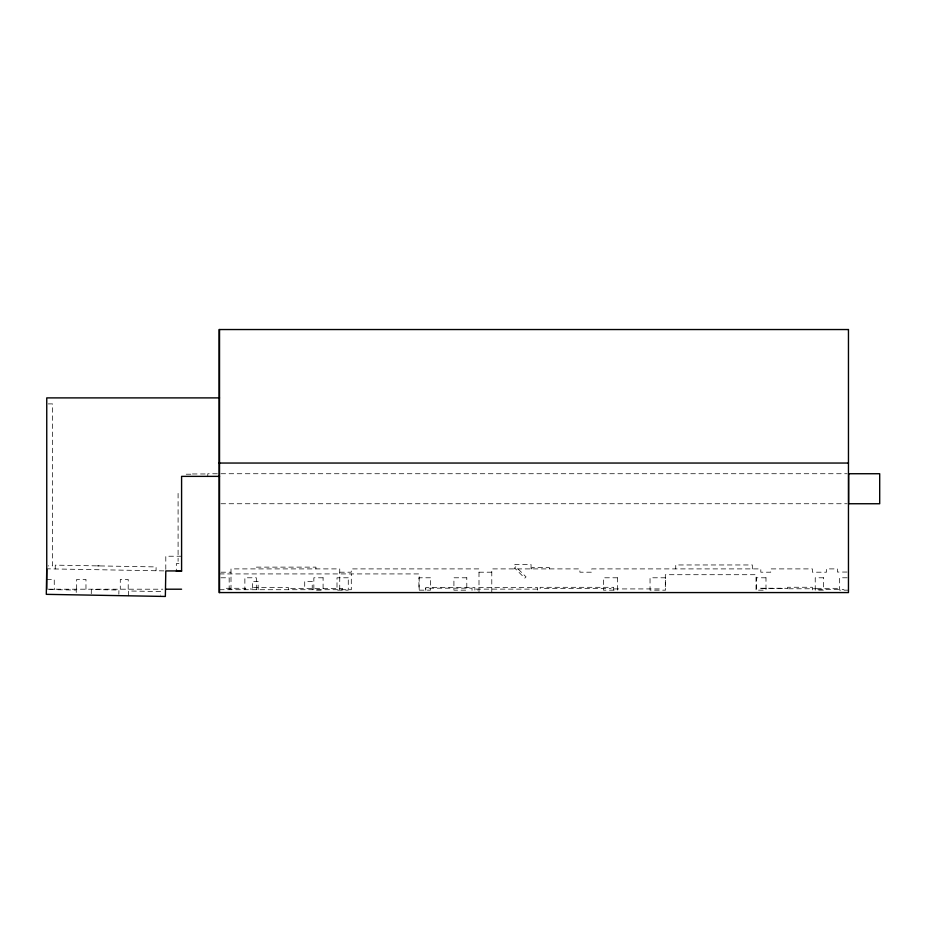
<?xml version="1.0" encoding="UTF-8"?>
<svg xmlns="http://www.w3.org/2000/svg" width="926" height="926" viewBox="0 0 926 926"><rect width="100%" height="100%" fill="white"/><g stroke="black" fill="none" stroke-linecap="round" stroke-linejoin="round"><path stroke-width="0.69" stroke-dasharray="4.63 3.47" d="M55.213 568.969L55.282 565.138L156.112 566.92L156.043 570.752M76.221 592.466L76.268 590.059L46.381 589.526M91.257 593.74L91.338 589.538L118.933 590.024L118.852 594.226M128.344 595.8L128.425 590.985L160.592 591.552L160.534 595.163M48.187 403.898L52.504 403.898L52.504 565.89L48.187 565.89M217.321 473.765L207.771 473.765L207.771 476.369M220.978 473.73L847.012 473.73M192.423 473.962L206.764 473.962M186.23 474.205L191.207 474.205M220.978 503.744L847.012 503.744M181.589 556.225L165.8 556.225L165.8 570.925L48.187 568.842M178.961 563.633L176.322 563.633L176.322 569.941M847.082 572.048L837.451 572.048L837.451 568.9L826.455 568.9L826.455 572.199L812.38 572.199L812.38 568.9L770.745 568.9L770.745 572.199L760.813 572.199L760.813 568.9L591.714 568.9L591.714 572.199L579.908 572.199L579.908 568.9L491.787 568.9L491.787 592.571M220.967 572.199L231.002 572.199M339.738 572.199L351.29 572.199L351.29 568.9L478.997 568.9L478.997 592.571M478.997 572.199L491.787 572.199M219.531 573.923L419.177 573.923L419.177 589.7M220.909 577.789L229.173 577.789L229.173 589.712M847.209 577.789L839.662 577.789L839.662 590.163L848.459 590.163M46.751 579.41L54.252 579.41L54.252 589.202M760.315 588.241L785.595 588.241M816.686 588.334L840.982 588.334M544.419 588.635L611.125 588.635M761.704 588.577L787.054 588.577M788.628 588.774L816.269 588.774M614.146 588.924L659.798 588.924M48.002 589.202L162.837 589.202M476.022 589.121L539.279 589.121M817.808 589.515L843.91 589.515M219.531 589.712L351.29 589.712L351.29 573.923M812.333 589.908L812.333 587.258L787.54 587.258L787.54 589.908M756.079 589.816L756.079 574.71L665.308 574.71L665.308 589.816M752.329 568.9L752.329 564.964L675.737 564.964L675.737 568.9M613.649 589.931L613.649 587.304L540.147 587.304L540.147 589.931M549.384 568.9L549.384 567.58L531.918 567.58L531.918 568.9M537.555 590.105L537.555 587.651L477.492 587.651L477.492 590.105M531.061 568.9L531.061 564.571L514.833 564.571L514.833 568.9M474.876 590.105L474.876 587.651L425.624 587.651L425.624 590.105M472.029 590.383L472.029 588.184L425.833 588.184L425.833 590.383M342.678 589.712L342.678 588.438L290.475 588.438L290.475 589.712M339.738 589.712L339.738 568.9L231.002 568.9L231.002 589.712M315.928 568.9L315.928 567.129L256.456 567.129L256.456 568.9M312.236 589.712L312.236 581.401L304.712 581.401L304.712 589.712M288.356 589.712L288.356 587.501L250.934 587.501L250.934 589.712M258.134 589.712L258.134 581.401L252.428 581.401L252.428 589.712M256.328 589.677L256.328 577.789L244.869 577.789L244.869 589.677M245.726 589.712L245.726 588.288L225.458 588.288L225.458 589.712M178.093 493.408L178.093 561.341M128.205 589.202L128.205 579.41L120.287 579.41L120.287 589.202M85.968 589.202L85.968 579.41L76.673 579.41L76.673 589.202M515.828 566.7L514.578 567.951L524.776 578.148L526.026 576.886L515.828 566.7M99.267 565.879L97.485 565.879L99.267 565.913M323.093 577.789L313.845 577.789L313.845 590.163L323.093 590.163L323.093 577.789M348.269 577.789L337.006 577.789L337.006 590.163L348.269 590.163L348.269 577.789M430.463 577.789L418.911 577.789L418.911 590.163L430.463 590.163L430.463 577.789M466.797 577.789L453.914 577.789L453.914 590.163L466.797 590.163L466.797 577.789M617.492 577.789L603.463 577.789L603.463 590.163L617.492 590.163L617.492 577.789M665.528 577.789L650.04 577.789L650.04 590.163L665.528 590.163L665.528 577.789M765.987 577.789L756.299 577.789L756.299 590.163L765.987 590.163L765.987 577.789M823.642 577.789L815.227 577.789L815.227 590.163L823.642 590.163L823.642 577.789"/><path stroke-width="1.39" d="M46.751 568.819L46.3 594.342L165.349 596.46L165.8 570.925L181.589 570.925M219.531 397.891L46.751 397.891L46.751 589.202M219.092 463.046L848.459 463.046M848.459 473.73L879.7 473.73L879.7 503.744L848.459 503.744M219.531 476.369L181.589 476.369L181.589 571.215L176.322 571.215M165.719 589.202L181.589 589.202M848.656 473.73L848.656 503.744M219.531 329.54L219.531 592.571M848.459 329.54L219.092 329.54L219.092 592.571L848.459 592.571L848.459 329.54"/></g></svg>
